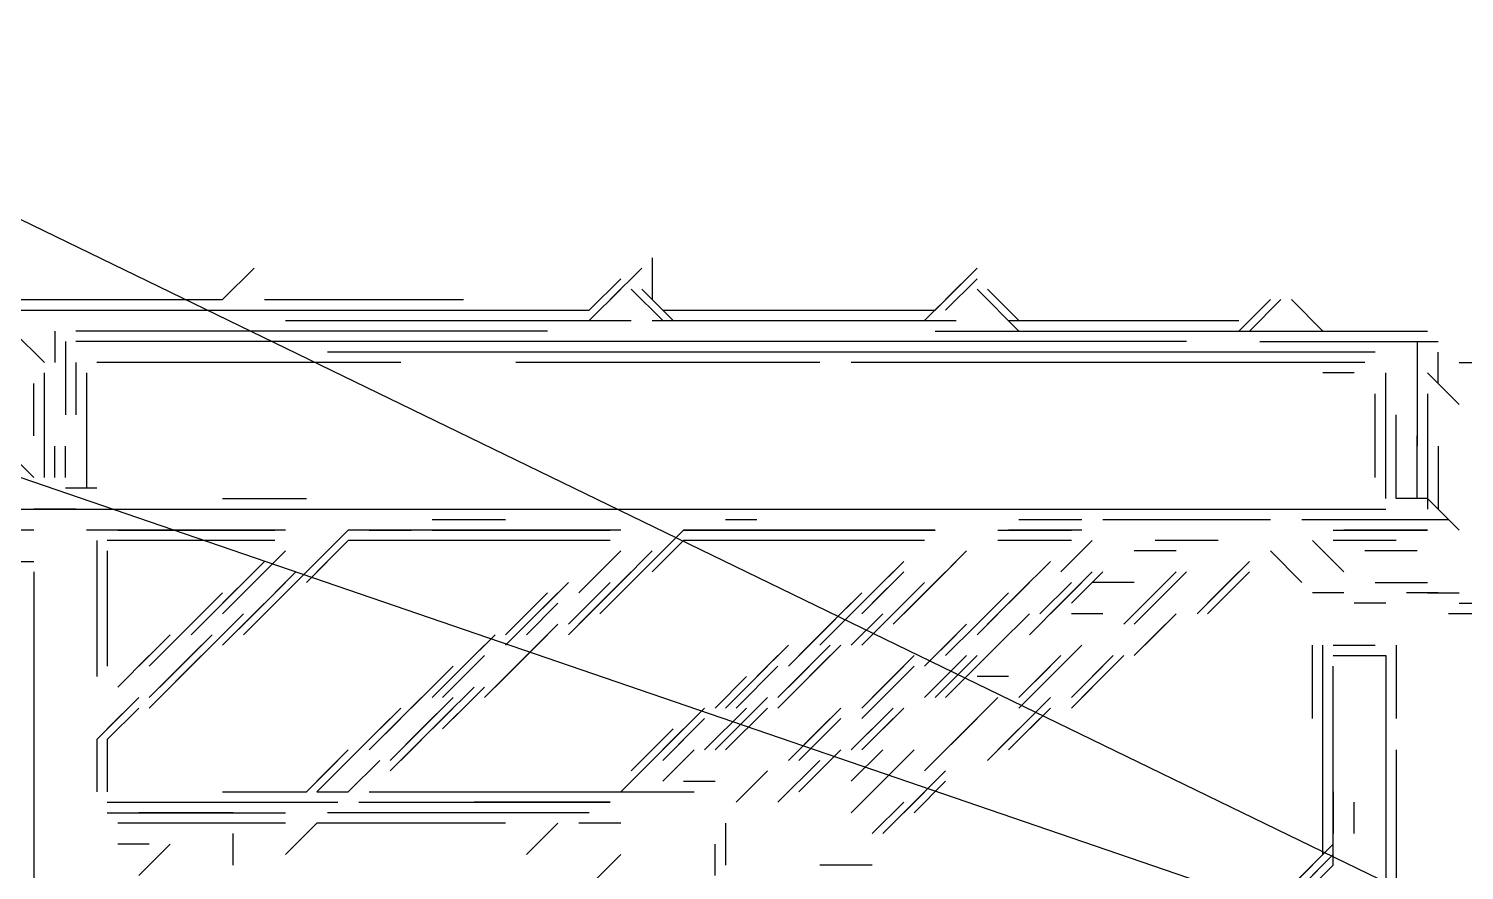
# Model space of a CAD drawing. Extents: x 34 to 168, y 38 to 138.
# Drawn here: x 101.38 to 124.22, y 121.6 to 135 of the extents above; entities that cross this region are included whole.
import ezdxf

# ---------------------------------------------------------------- set-up
doc = ezdxf.new("R2010")
doc.units = 0
doc.layers.add('STRUCTURE', color=1, linetype='CONTINUOUS')

msp = doc.modelspace()

# ---------------------------------------------------------------- linework, layer by layer
for p, q in [((111.3003, 131.3536), (111.3003, 130.687)), ((111.3003, 131.3536), (111.3003, 130.8536)), ((104.467, 130.687), (104.967, 131.187)), ((104.467, 130.687), (104.967, 131.187)), ((110.6337, 130.687), (111.1337, 131.187)), ((115.967, 130.687), (116.467, 131.187)), ((110.3003, 130.5203), (110.8003, 131.0203)), ((110.3003, 130.5203), (110.8003, 131.0203)), ((110.3003, 130.3536), (110.8003, 130.8536)), ((110.967, 130.8536), (111.467, 130.3536)), ((110.967, 130.8536), (111.467, 130.3536)), ((110.967, 130.8536), (111.467, 130.3536)), ((110.967, 130.8536), (111.467, 130.3536)), ((111.1337, 130.8536), (111.6337, 130.3536)), ((115.6337, 130.3536), (116.1337, 130.8536)), ((115.8003, 130.5203), (116.3003, 131.0203)), ((115.967, 130.5203), (116.467, 131.0203)), ((116.467, 130.8536), (117.1337, 130.187)), ((116.6337, 130.8536), (117.1337, 130.3536)), ((116.6337, 130.8536), (117.1337, 130.3536)), ((99.1337, 130.687), (102.3003, 130.687)), ((99.1337, 130.687), (104.467, 130.687)), ((99.1337, 130.687), (104.3003, 130.687)), ((105.1337, 130.687), (106.1337, 130.687)), ((105.1337, 130.687), (108.3003, 130.687)), ((120.6337, 130.187), (121.1337, 130.687)), ((120.6337, 130.187), (121.1337, 130.687)), ((120.8003, 130.187), (121.3003, 130.687)), ((121.467, 130.687), (121.967, 130.187)), ((121.467, 130.687), (121.967, 130.187)), ((92.967, 130.5203), (104.6337, 130.5203)), ((92.967, 130.5203), (104.6337, 130.5203)), ((92.967, 130.5203), (105.6337, 130.5203)), ((92.967, 130.5203), (104.6337, 130.5203)), ((98.967, 130.5203), (106.8003, 130.5203)), ((98.967, 130.5203), (106.467, 130.5203)), ((98.967, 130.5203), (106.8003, 130.5203)), ((98.967, 130.5203), (104.467, 130.5203)), ((98.967, 130.5203), (104.467, 130.5203)), ((99.1337, 130.5203), (104.467, 130.5203)), ((99.467, 130.5203), (104.3003, 130.5203)), ((102.467, 130.5203), (104.1337, 130.5203)), ((104.8003, 130.5203), (107.467, 130.5203)), ((104.8003, 130.5203), (107.8003, 130.5203)), ((104.967, 130.5203), (108.8003, 130.5203)), ((105.1337, 130.5203), (110.3003, 130.5203)), ((105.3003, 130.5203), (110.3003, 130.5203)), ((106.3003, 130.5203), (110.3003, 130.5203)), ((108.467, 130.5203), (110.1337, 130.5203)), ((111.467, 130.5203), (113.3003, 130.5203)), ((111.467, 130.5203), (115.8003, 130.5203)), ((111.6337, 130.5203), (115.6337, 130.5203)), ((101.6337, 129.687), (101.1337, 130.187)), ((101.8003, 130.187), (101.8003, 129.687)), ((109.6337, 130.187), (102.1337, 130.187)), ((106.1337, 130.187), (102.1337, 130.187)), ((106.1337, 130.187), (102.1337, 130.187)), ((105.467, 130.3536), (110.967, 130.3536)), ((105.6337, 130.3536), (110.967, 130.3536)), ((105.6337, 130.3536), (110.967, 130.3536)), ((106.3003, 130.3536), (110.8003, 130.3536)), ((107.1337, 130.187), (106.467, 130.187)), ((107.1337, 130.187), (106.467, 130.187)), ((106.6337, 130.3536), (110.3003, 130.3536)), ((106.967, 130.3536), (110.3003, 130.3536)), ((106.967, 130.3536), (110.3003, 130.3536)), ((107.6337, 130.3536), (110.3003, 130.3536)), ((107.967, 130.3536), (110.3003, 130.3536)), ((108.967, 130.3536), (110.1337, 130.3536)), ((111.3003, 130.3536), (115.6337, 130.3536)), ((111.467, 130.3536), (116.1337, 130.3536)), ((111.467, 130.3536), (115.967, 130.3536)), ((111.467, 130.3536), (115.967, 130.3536)), ((111.467, 130.3536), (115.967, 130.3536)), ((111.467, 130.3536), (116.1337, 130.3536)), ((111.467, 130.3536), (115.967, 130.3536)), ((111.467, 130.3536), (115.8003, 130.3536)), ((111.467, 130.3536), (115.967, 130.3536)), ((111.6337, 130.3536), (115.6337, 130.3536)), ((111.6337, 130.3536), (115.6337, 130.3536)), ((113.467, 130.3536), (115.6337, 130.3536)), ((115.8003, 130.187), (120.8003, 130.187)), ((116.8003, 130.187), (120.8003, 130.187)), ((116.8003, 130.187), (120.8003, 130.187)), ((116.8003, 130.187), (120.8003, 130.187)), ((116.8003, 130.187), (120.8003, 130.187)), ((116.967, 130.3536), (117.967, 130.3536)), ((116.967, 130.3536), (118.967, 130.3536)), ((116.967, 130.187), (122.3003, 130.187)), ((116.967, 130.187), (122.3003, 130.187)), ((116.967, 130.187), (120.8003, 130.187)), ((116.967, 130.187), (120.8003, 130.187)), ((117.1337, 130.3536), (119.967, 130.3536)), ((117.1337, 130.3536), (120.6337, 130.3536)), ((117.1337, 130.187), (120.8003, 130.187)), ((118.1337, 130.187), (120.6337, 130.187)), ((119.1337, 130.187), (120.6337, 130.187)), ((121.1337, 130.187), (122.3003, 130.187)), ((121.1337, 130.187), (122.467, 130.187)), ((121.1337, 130.187), (122.6337, 130.187)), ((121.3003, 130.187), (122.1337, 130.187)), ((121.6337, 130.187), (123.1337, 130.187)), ((121.8003, 130.187), (123.6337, 130.187)), ((121.967, 130.187), (123.6337, 130.187)), ((121.967, 130.187), (123.6337, 130.187)), ((121.967, 130.187), (123.6337, 130.187)), ((101.967, 130.0203), (101.967, 129.5203)), ((108.967, 130.0203), (102.1337, 130.0203)), ((102.967, 130.0203), (102.3003, 130.0203)), ((115.3003, 130.0203), (102.3003, 130.0203)), ((109.8003, 130.0203), (102.467, 130.0203)), ((109.8003, 130.0203), (102.467, 130.0203)), ((103.967, 130.0203), (102.8003, 130.0203)), ((104.967, 130.0203), (103.6337, 130.0203)), ((105.8003, 130.0203), (105.3003, 130.0203)), ((116.467, 130.0203), (106.1337, 130.0203)), ((108.6337, 130.0203), (108.1337, 130.0203)), ((108.6337, 130.0203), (108.1337, 130.0203)), ((118.3003, 130.0203), (109.1337, 130.0203)), ((118.3003, 130.0203), (109.1337, 130.0203)), ((119.8003, 130.0203), (109.8003, 130.0203)), ((112.3003, 130.0203), (110.1337, 130.0203)), ((112.3003, 130.0203), (110.1337, 130.0203)), ((113.8003, 130.0203), (113.1337, 130.0203)), ((113.8003, 130.0203), (113.1337, 130.0203)), ((120.967, 130.0203), (123.467, 130.0203)), ((120.967, 130.0203), (123.467, 130.0203)), ((120.967, 130.0203), (123.467, 130.0203)), ((122.3003, 130.0203), (123.467, 130.0203)), ((122.467, 130.0203), (123.8003, 130.0203)), ((122.467, 130.0203), (123.8003, 130.0203)), ((122.467, 130.0203), (123.8003, 130.0203)), ((122.6337, 130.0203), (123.8003, 130.0203)), ((122.8003, 130.0203), (123.8003, 130.0203)), ((123.3003, 130.0203), (123.8003, 130.0203)), ((123.467, 130.0203), (123.467, 129.0203)), ((119.3003, 129.8536), (106.1337, 129.8536)), ((107.967, 129.8536), (107.467, 129.8536)), ((110.6337, 129.8536), (109.467, 129.8536)), ((119.967, 129.8536), (110.967, 129.8536)), ((112.967, 129.8536), (112.467, 129.8536)), ((112.967, 129.8536), (112.467, 129.8536)), ((122.3003, 129.8536), (113.967, 129.8536)), ((122.3003, 129.8536), (113.967, 129.8536)), ((122.467, 129.8536), (115.467, 129.8536)), ((122.6337, 129.8536), (116.6337, 129.8536)), ((122.8003, 129.8536), (118.467, 129.8536)), ((122.8003, 129.8536), (118.467, 129.8536)), ((122.8003, 129.8536), (119.967, 129.8536)), ((123.8003, 129.3536), (123.8003, 129.8536)), ((101.6337, 129.0203), (101.6337, 129.5203)), ((101.6337, 129.0203), (101.6337, 129.5203)), ((101.967, 129.687), (101.967, 129.187)), ((101.967, 129.687), (101.967, 129.187)), ((101.967, 129.5203), (101.967, 128.8536)), ((102.1337, 129.687), (102.1337, 129.0203)), ((102.1337, 129.5203), (102.1337, 128.8536)), ((102.1337, 129.5203), (102.1337, 128.8536)), ((102.1337, 129.5203), (102.1337, 128.8536)), ((102.3003, 129.5203), (102.3003, 128.687)), ((107.3003, 129.687), (102.467, 129.687)), ((113.967, 129.687), (109.1337, 129.687)), ((121.8003, 129.687), (114.467, 129.687)), ((122.6337, 129.687), (119.467, 129.687)), ((122.6337, 129.687), (121.1337, 129.687)), ((122.467, 129.5203), (121.967, 129.5203)), ((122.967, 128.187), (122.967, 129.5203)), ((122.967, 129.0203), (122.967, 129.5203)), ((122.967, 128.8536), (122.967, 129.5203)), ((122.967, 128.187), (122.967, 129.5203)), ((123.467, 129.687), (123.467, 128.3536)), ((123.467, 129.687), (123.467, 128.3536)), ((124.1337, 129.0203), (123.6337, 129.5203)), ((124.1337, 129.687), (124.6337, 129.687)), ((124.1337, 129.687), (124.6337, 129.687)), ((101.467, 128.8536), (101.467, 129.3536)), ((101.6337, 128.687), (101.6337, 129.3536)), ((102.1337, 129.3536), (102.1337, 128.8536)), ((122.967, 127.5203), (122.967, 129.3536)), ((101.467, 128.5203), (101.467, 129.187)), ((101.6337, 128.5203), (101.6337, 129.187)), ((122.8003, 127.8536), (122.8003, 129.187)), ((123.6337, 129.187), (123.6337, 127.5203)), ((123.6337, 129.187), (123.6337, 127.5203)), ((123.6337, 129.0203), (123.6337, 127.5203)), ((123.6337, 129.0203), (123.6337, 127.3536)), ((101.6337, 128.3536), (101.6337, 128.8536)), ((101.6337, 128.3536), (101.6337, 128.8536)), ((102.3003, 128.8536), (102.3003, 128.187)), ((122.967, 127.5203), (122.967, 128.8536)), ((123.1337, 128.3536), (123.1337, 128.8536)), ((123.6337, 128.8536), (123.6337, 127.5203)), ((101.6337, 128.0203), (101.6337, 128.687)), ((102.3003, 128.687), (102.3003, 128.0203)), ((102.3003, 128.687), (102.3003, 127.687)), ((102.3003, 128.687), (102.3003, 127.8536)), ((102.3003, 128.687), (102.3003, 128.0203)), ((102.3003, 128.687), (102.3003, 128.0203)), ((123.1337, 127.5203), (123.1337, 128.687)), ((101.467, 127.8536), (100.967, 128.3536)), ((101.6337, 127.8536), (101.6337, 128.3536)), ((101.8003, 127.8536), (101.8003, 128.3536)), ((101.967, 127.8536), (101.967, 128.3536)), ((101.967, 127.8536), (101.967, 128.3536)), ((102.3003, 128.5203), (102.3003, 127.8536)), ((102.3003, 128.5203), (102.3003, 127.8536)), ((123.467, 127.5203), (123.467, 128.5203)), ((123.467, 127.5203), (123.467, 128.5203)), ((123.6337, 128.3536), (123.6337, 127.5203)), ((123.8003, 128.3536), (123.8003, 127.3536)), ((123.6337, 128.187), (123.6337, 127.5203)), ((123.6337, 128.187), (123.6337, 127.5203)), ((102.467, 127.687), (101.967, 127.687)), ((104.467, 127.5203), (105.8003, 127.5203)), ((123.6337, 127.5203), (123.1337, 127.5203)), ((123.6337, 127.5203), (123.1337, 127.5203)), ((123.6337, 127.5203), (123.1337, 127.5203)), ((123.6337, 127.5203), (123.1337, 127.5203)), ((123.6337, 127.5203), (124.1337, 127.0203)), ((90.1337, 127.3536), (101.8003, 127.3536)), ((90.1337, 127.3536), (101.8003, 127.3536)), ((90.467, 127.3536), (102.1337, 127.3536)), ((90.467, 127.3536), (120.8003, 127.3536)), ((90.467, 127.3536), (102.1337, 127.3536)), ((94.3003, 127.3536), (117.6337, 127.3536)), ((95.1337, 127.3536), (111.1337, 127.3536)), ((95.1337, 127.3536), (111.1337, 127.3536)), ((97.967, 127.3536), (103.467, 127.3536)), ((102.1337, 127.3536), (101.467, 127.3536)), ((101.967, 127.3536), (101.467, 127.3536)), ((102.1337, 127.3536), (101.467, 127.3536)), ((101.967, 127.3536), (101.467, 127.3536)), ((101.967, 127.3536), (101.467, 127.3536)), ((101.967, 127.3536), (101.467, 127.3536)), ((102.1337, 127.3536), (101.467, 127.3536)), ((102.6337, 127.3536), (121.467, 127.3536)), ((102.6337, 127.3536), (121.467, 127.3536)), ((102.6337, 127.3536), (121.6337, 127.3536)), ((102.6337, 127.3536), (122.8003, 127.3536)), ((102.8003, 127.3536), (104.3003, 127.3536)), ((103.8003, 127.3536), (105.1337, 127.3536)), ((105.967, 127.3536), (106.6337, 127.3536)), ((105.967, 127.3536), (122.8003, 127.3536)), ((107.8003, 127.187), (108.967, 127.187)), ((110.3003, 127.3536), (110.967, 127.3536)), ((111.467, 127.3536), (112.3003, 127.3536)), ((111.467, 127.3536), (112.8003, 127.3536)), ((111.467, 127.3536), (112.8003, 127.3536)), ((112.467, 127.187), (112.967, 127.187)), ((113.1337, 127.3536), (116.467, 127.3536)), ((113.1337, 127.3536), (116.467, 127.3536)), ((117.1337, 127.187), (118.1337, 127.187)), ((117.1337, 127.187), (117.967, 127.187)), ((117.1337, 127.187), (117.967, 127.187)), ((117.967, 127.3536), (119.1337, 127.3536)), ((118.467, 127.187), (121.1337, 127.187)), ((119.1337, 127.187), (121.1337, 127.187)), ((119.1337, 127.187), (121.1337, 127.187)), ((119.8003, 127.187), (121.1337, 127.187)), ((121.6337, 127.187), (123.8003, 127.187)), ((121.6337, 127.187), (123.967, 127.187)), ((121.6337, 127.187), (123.967, 127.187)), ((121.6337, 127.187), (123.967, 127.187)), ((121.6337, 127.187), (123.967, 127.187)), ((121.967, 127.3536), (122.8003, 127.3536)), ((122.467, 127.3536), (122.967, 127.3536)), ((122.467, 127.3536), (122.967, 127.3536)), ((123.1337, 127.187), (123.967, 127.187)), ((123.1337, 127.187), (123.967, 127.187)), ((101.467, 127.0203), (100.967, 127.0203)), ((101.467, 127.0203), (100.967, 127.0203)), ((101.467, 127.0203), (100.967, 127.0203)), ((105.467, 127.0203), (102.3003, 127.0203)), ((105.467, 127.0203), (102.467, 127.0203)), ((105.467, 127.0203), (102.467, 127.0203)), ((105.467, 127.0203), (102.467, 127.0203)), ((105.467, 127.0203), (102.467, 127.0203)), ((105.467, 127.0203), (102.467, 127.0203)), ((105.467, 127.0203), (102.467, 127.0203)), ((105.467, 127.0203), (102.467, 127.0203)), ((105.467, 127.0203), (102.467, 127.0203)), ((105.3003, 127.0203), (102.6337, 127.0203)), ((102.8003, 127.0203), (105.3003, 127.0203)), ((105.3003, 127.0203), (102.967, 127.0203)), ((106.467, 127.0203), (105.6337, 126.187)), ((106.467, 127.0203), (105.6337, 126.187)), ((106.467, 127.0203), (105.6337, 126.187)), ((106.467, 127.0203), (105.6337, 126.187)), ((106.467, 127.0203), (105.8003, 126.3536)), ((106.467, 127.0203), (105.967, 126.5203)), ((110.8003, 127.0203), (106.467, 127.0203)), ((110.6337, 127.0203), (106.467, 127.0203)), ((110.8003, 127.0203), (106.467, 127.0203)), ((110.8003, 127.0203), (106.467, 127.0203)), ((110.8003, 127.0203), (106.467, 127.0203)), ((110.6337, 127.0203), (106.467, 127.0203)), ((110.6337, 127.0203), (106.467, 127.0203)), ((110.6337, 127.0203), (106.467, 127.0203)), ((110.8003, 127.0203), (106.467, 127.0203)), ((110.6337, 127.0203), (106.6337, 127.0203)), ((106.8003, 127.0203), (107.467, 127.0203)), ((107.467, 127.0203), (106.967, 127.0203)), ((107.8003, 127.0203), (110.6337, 127.0203)), ((108.467, 127.0203), (107.8003, 127.0203)), ((110.6337, 127.0203), (107.967, 127.0203)), ((111.8003, 127.0203), (111.1337, 126.3536)), ((111.8003, 127.0203), (111.3003, 126.5203)), ((111.8003, 127.0203), (111.3003, 126.5203)), ((111.8003, 127.0203), (111.3003, 126.5203)), ((111.8003, 127.0203), (115.8003, 127.0203)), ((115.8003, 127.0203), (111.8003, 127.0203)), ((115.8003, 127.0203), (111.8003, 127.0203)), ((115.8003, 127.0203), (111.8003, 127.0203)), ((115.8003, 127.0203), (111.8003, 127.0203)), ((115.8003, 127.0203), (111.8003, 127.0203)), ((115.8003, 127.0203), (111.8003, 127.0203)), ((115.6337, 127.0203), (111.8003, 127.0203)), ((115.6337, 127.0203), (111.8003, 127.0203)), ((115.8003, 127.0203), (111.8003, 127.0203)), ((115.8003, 127.0203), (111.967, 127.0203)), ((115.6337, 127.0203), (111.967, 127.0203)), ((116.8003, 127.0203), (117.967, 127.0203)), ((117.967, 127.0203), (116.967, 127.0203)), ((118.1337, 127.0203), (116.967, 127.0203)), ((117.967, 127.0203), (116.967, 127.0203)), ((117.967, 127.0203), (116.967, 127.0203)), ((117.967, 127.0203), (116.967, 127.0203)), ((117.967, 127.0203), (116.967, 127.0203)), ((117.967, 127.0203), (116.967, 127.0203)), ((117.967, 127.0203), (116.967, 127.0203)), ((117.967, 127.0203), (116.967, 127.0203)), ((117.967, 127.0203), (116.967, 127.0203)), ((117.967, 127.0203), (116.967, 127.0203)), ((122.1337, 127.0203), (123.6337, 127.0203)), ((123.6337, 127.0203), (122.3003, 127.0203)), ((102.467, 126.8536), (102.467, 126.3536)), ((103.1337, 126.8536), (102.6337, 126.8536)), ((105.3003, 126.8536), (102.6337, 126.8536)), ((105.3003, 126.8536), (102.8003, 126.8536)), ((105.1337, 126.8536), (102.8003, 126.8536)), ((106.3003, 126.8536), (105.6337, 126.187)), ((106.467, 126.8536), (105.8003, 126.187)), ((106.467, 126.8536), (105.967, 126.3536)), ((110.467, 126.8536), (106.467, 126.8536)), ((110.467, 126.8536), (106.467, 126.8536)), ((110.467, 126.8536), (106.6337, 126.8536)), ((107.6337, 126.8536), (107.1337, 126.8536)), ((109.8003, 126.8536), (108.6337, 126.8536)), ((110.6337, 126.8536), (110.1337, 126.8536)), ((111.6337, 126.8536), (111.1337, 126.3536)), ((111.8003, 126.8536), (111.3003, 126.3536)), ((115.6337, 126.8536), (111.8003, 126.8536)), ((115.6337, 126.8536), (111.8003, 126.8536)), ((115.467, 126.8536), (111.8003, 126.8536)), ((115.467, 126.8536), (111.967, 126.8536)), ((117.967, 126.8536), (116.8003, 126.8536)), ((117.8003, 126.8536), (116.8003, 126.8536)), ((117.8003, 126.8536), (116.967, 126.8536)), ((117.8003, 126.8536), (116.967, 126.8536)), ((117.8003, 126.3536), (118.3003, 126.8536)), ((120.3003, 126.8536), (119.3003, 126.8536)), ((120.3003, 126.8536), (119.3003, 126.8536)), ((120.3003, 126.8536), (119.3003, 126.8536)), ((120.3003, 126.8536), (119.467, 126.8536)), ((120.3003, 126.8536), (119.8003, 126.8536)), ((121.8003, 126.8536), (122.3003, 126.3536)), ((123.1337, 126.8536), (122.1337, 126.8536)), ((122.967, 126.8536), (122.1337, 126.8536)), ((122.8003, 126.8536), (122.1337, 126.8536)), ((123.1337, 126.8536), (122.1337, 126.8536)), ((123.1337, 126.8536), (122.467, 126.8536)), ((100.967, 126.5203), (101.467, 126.5203)), ((102.467, 126.687), (102.467, 124.687)), ((102.467, 126.687), (102.467, 124.687)), ((102.6337, 126.687), (102.6337, 124.8536)), ((102.6337, 126.687), (102.6337, 124.8536)), ((104.6337, 125.8536), (105.3003, 126.5203)), ((104.6337, 126.0203), (105.1337, 126.5203)), ((104.8003, 126.0203), (105.467, 126.687)), ((106.1337, 126.687), (105.6337, 126.187)), ((106.3003, 126.687), (105.8003, 126.187)), ((110.1337, 126.0203), (110.8003, 126.687)), ((110.3003, 126.187), (110.8003, 126.687)), ((111.3003, 126.687), (110.8003, 126.187)), ((114.8003, 126.0203), (115.3003, 126.5203)), ((116.1337, 126.5203), (115.6337, 126.0203)), ((116.3003, 126.687), (115.8003, 126.187)), ((116.3003, 126.687), (115.8003, 126.187)), ((116.3003, 126.687), (115.8003, 126.187)), ((116.3003, 126.687), (115.8003, 126.187)), ((116.3003, 126.687), (115.8003, 126.187)), ((117.1337, 126.0203), (117.6337, 126.5203)), ((119.6337, 126.687), (118.967, 126.687)), ((120.8003, 126.5203), (120.1337, 125.8536)), ((120.8003, 126.5203), (120.1337, 125.8536)), ((120.8003, 126.5203), (120.1337, 125.8536)), ((120.8003, 126.5203), (120.1337, 125.8536)), ((121.6337, 126.187), (121.1337, 126.687)), ((123.3003, 126.687), (122.6337, 126.687)), ((123.467, 126.687), (122.967, 126.687)), ((123.467, 126.687), (122.967, 126.687)), ((101.467, 126.3536), (101.467, 111.687)), ((104.467, 125.8536), (104.967, 126.3536)), ((104.467, 125.687), (105.1337, 126.3536)), ((105.6337, 126.3536), (104.967, 125.687)), ((104.967, 125.687), (105.6337, 126.3536)), ((105.8003, 126.3536), (105.1337, 125.687)), ((110.967, 126.3536), (110.1337, 125.5203)), ((111.1337, 126.3536), (110.467, 125.687)), ((114.6337, 125.8536), (115.1337, 126.3536)), ((114.8003, 125.8536), (115.3003, 126.3536)), ((114.8003, 125.8536), (115.3003, 126.3536)), ((115.967, 126.3536), (115.467, 125.8536)), ((118.3003, 126.3536), (117.8003, 125.8536)), ((118.3003, 126.3536), (117.8003, 125.8536)), ((118.467, 126.3536), (117.967, 125.8536)), ((118.8003, 125.5203), (119.6337, 126.3536)), ((118.967, 125.5203), (119.8003, 126.3536)), ((118.967, 125.5203), (119.8003, 126.3536)), ((120.6337, 126.3536), (119.967, 125.687)), ((120.6337, 126.3536), (119.967, 125.687)), ((120.6337, 126.3536), (120.1337, 125.8536)), ((120.8003, 126.3536), (120.1337, 125.687)), ((120.6337, 126.3536), (120.1337, 125.8536)), ((120.6337, 126.3536), (120.1337, 125.8536)), ((120.8003, 126.3536), (120.3003, 125.8536)), ((105.467, 126.187), (104.467, 125.187)), ((105.467, 126.187), (104.8003, 125.5203)), ((105.6337, 126.187), (104.8003, 125.3536)), ((105.6337, 126.187), (104.8003, 125.3536)), ((105.467, 126.187), (104.967, 125.687)), ((105.467, 126.187), (104.967, 125.687)), ((105.467, 126.187), (104.967, 125.687)), ((105.467, 126.187), (104.967, 125.687)), ((109.1337, 125.3536), (109.967, 126.187)), ((110.6337, 126.187), (109.967, 125.5203)), ((110.8003, 126.187), (109.967, 125.3536)), ((110.8003, 126.187), (109.967, 125.3536)), ((110.6337, 126.187), (109.967, 125.5203)), ((110.6337, 126.187), (109.967, 125.5203)), ((110.6337, 126.187), (109.967, 125.5203)), ((110.6337, 126.187), (109.967, 125.5203)), ((114.6337, 125.687), (115.1337, 126.187)), ((114.6337, 125.687), (115.1337, 126.187)), ((114.6337, 125.687), (115.1337, 126.187)), ((115.6337, 126.187), (115.1337, 125.687)), ((115.8003, 126.187), (115.1337, 125.5203)), ((115.8003, 126.187), (115.1337, 125.5203)), ((115.6337, 126.187), (115.1337, 125.687)), ((115.6337, 126.187), (115.1337, 125.687)), ((115.6337, 126.187), (115.1337, 125.687)), ((115.8003, 126.187), (115.3003, 125.687)), ((116.6337, 125.5203), (117.3003, 126.187)), ((116.8003, 125.687), (117.3003, 126.187)), ((117.967, 126.187), (117.467, 125.687)), ((118.1337, 126.187), (117.6337, 125.687)), ((118.8003, 126.187), (118.3003, 126.187)), ((118.8003, 126.187), (118.3003, 126.187)), ((118.967, 126.187), (118.467, 126.187)), ((120.467, 126.187), (119.967, 125.687)), ((120.467, 126.187), (119.967, 125.687)), ((120.6337, 126.187), (120.1337, 125.687)), ((122.8003, 126.187), (123.3003, 126.187)), ((122.8003, 126.187), (123.467, 126.187)), ((122.8003, 126.187), (123.467, 126.187)), ((122.8003, 126.187), (123.467, 126.187)), ((122.967, 126.187), (123.6337, 126.187)), ((122.967, 126.187), (123.467, 126.187)), ((122.967, 126.187), (123.6337, 126.187)), ((122.967, 126.187), (123.6337, 126.187)), ((123.1337, 126.187), (123.6337, 126.187)), ((103.6337, 125.187), (104.467, 126.0203)), ((103.8003, 125.3536), (104.467, 126.0203)), ((103.967, 125.3536), (104.6337, 126.0203)), ((108.967, 125.187), (109.8003, 126.0203)), ((108.967, 125.3536), (109.6337, 126.0203)), ((109.3003, 125.3536), (109.8003, 125.8536)), ((109.967, 125.5203), (110.467, 126.0203)), ((113.8003, 125.187), (114.467, 125.8536)), ((113.967, 125.3536), (114.467, 125.8536)), ((114.1337, 125.5203), (114.6337, 126.0203)), ((114.1337, 125.3536), (114.6337, 125.8536)), ((114.1337, 125.3536), (114.6337, 125.8536)), ((114.3003, 125.5203), (114.8003, 126.0203)), ((115.3003, 125.8536), (114.8003, 125.3536)), ((115.467, 126.0203), (114.967, 125.5203)), ((116.467, 125.3536), (117.1337, 126.0203)), ((116.467, 125.5203), (116.967, 126.0203)), ((116.467, 125.5203), (116.967, 126.0203)), ((116.467, 125.3536), (117.1337, 126.0203)), ((116.467, 125.3536), (117.1337, 126.0203)), ((116.6337, 125.5203), (117.1337, 126.0203)), ((116.6337, 125.5203), (117.1337, 126.0203)), ((116.6337, 125.5203), (117.1337, 126.0203)), ((116.6337, 125.5203), (117.1337, 126.0203)), ((116.6337, 125.5203), (117.1337, 126.0203)), ((116.6337, 125.5203), (117.1337, 126.0203)), ((117.8003, 125.8536), (117.3003, 125.3536)), ((117.8003, 125.8536), (117.3003, 125.3536)), ((118.967, 125.5203), (119.467, 126.0203)), ((118.967, 125.5203), (119.467, 126.0203)), ((118.967, 125.5203), (119.467, 126.0203)), ((122.3003, 126.0203), (121.8003, 126.0203)), ((122.3003, 126.0203), (121.8003, 126.0203)), ((122.3003, 126.0203), (121.8003, 126.0203)), ((122.3003, 126.0203), (121.8003, 126.0203)), ((122.3003, 126.0203), (121.8003, 126.0203)), ((122.3003, 126.0203), (121.8003, 126.0203)), ((122.967, 125.8536), (122.467, 125.8536)), ((122.967, 125.8536), (122.467, 125.8536)), ((122.967, 125.8536), (122.467, 125.8536)), ((123.8003, 126.0203), (123.3003, 126.0203)), ((123.6337, 126.0203), (124.1337, 126.0203)), ((123.6337, 126.0203), (124.1337, 126.0203)), ((123.6337, 126.0203), (124.1337, 126.0203)), ((123.6337, 126.0203), (124.1337, 126.0203)), ((124.1337, 125.8536), (124.6337, 125.8536)), ((104.8003, 125.687), (104.3003, 125.187)), ((104.8003, 125.687), (104.3003, 125.187)), ((104.967, 125.687), (104.467, 125.187)), ((113.967, 125.187), (114.467, 125.687)), ((113.967, 125.187), (114.467, 125.687)), ((113.967, 125.187), (114.467, 125.687)), ((113.967, 125.187), (114.467, 125.687)), ((114.967, 125.687), (114.467, 125.187)), ((115.1337, 125.687), (114.6337, 125.187)), ((117.3003, 125.687), (116.8003, 125.187)), ((118.467, 125.687), (117.967, 125.687)), ((119.6337, 125.687), (119.1337, 125.187)), ((119.6337, 125.687), (119.1337, 125.187)), ((119.6337, 125.687), (119.1337, 125.187)), ((119.6337, 125.687), (119.1337, 125.187)), ((124.467, 125.687), (123.967, 125.687)), ((103.467, 125.0203), (103.967, 125.5203)), ((109.8003, 125.5203), (109.3003, 125.0203)), ((109.8003, 125.5203), (109.3003, 125.0203)), ((109.8003, 125.5203), (109.3003, 125.0203)), ((113.6337, 125.0203), (114.1337, 125.5203)), ((115.8003, 125.0203), (116.3003, 125.5203)), ((115.967, 125.0203), (116.467, 125.5203)), ((119.467, 125.5203), (118.967, 125.0203)), ((119.467, 125.5203), (118.967, 125.0203)), ((103.1337, 124.8536), (103.6337, 125.3536)), ((103.3003, 124.8536), (103.8003, 125.3536)), ((104.1337, 125.187), (103.3003, 124.3536)), ((104.3003, 125.187), (103.3003, 124.187)), ((104.1337, 125.187), (103.3003, 124.3536)), ((104.1337, 125.187), (103.3003, 124.3536)), ((103.467, 124.5203), (104.3003, 125.3536)), ((104.3003, 125.187), (103.467, 124.3536)), ((107.8003, 124.3536), (108.6337, 125.187)), ((107.967, 124.5203), (108.6337, 125.187)), ((108.3003, 124.8536), (108.8003, 125.3536)), ((109.6337, 125.3536), (108.8003, 124.5203)), ((109.467, 125.187), (108.8003, 124.5203)), ((112.967, 124.687), (113.467, 125.187)), ((114.1337, 125.187), (113.3003, 124.3536)), ((113.467, 124.8536), (113.967, 125.3536)), ((113.467, 124.8536), (113.967, 125.3536)), ((114.1337, 125.187), (113.467, 124.5203)), ((114.1337, 125.187), (113.467, 124.5203)), ((114.1337, 125.187), (113.467, 124.5203)), ((114.3003, 125.187), (113.6337, 124.5203)), ((114.3003, 125.187), (113.8003, 124.687)), ((115.6337, 124.8536), (116.1337, 125.3536)), ((116.8003, 125.187), (115.967, 124.3536)), ((117.467, 124.5203), (118.1337, 125.187)), ((121.8003, 124.0203), (121.8003, 125.187)), ((121.967, 124.5203), (121.967, 125.187)), ((121.967, 124.187), (121.967, 125.187)), ((121.967, 123.5203), (121.967, 125.187)), ((121.967, 122.187), (121.967, 125.187)), ((121.967, 124.687), (121.967, 125.187)), ((121.967, 124.5203), (121.967, 125.187)), ((121.967, 124.5203), (121.967, 125.187)), ((121.967, 124.3536), (121.967, 125.187)), ((122.1337, 125.187), (122.8003, 125.187)), ((122.3003, 125.187), (122.8003, 125.187)), ((123.1337, 125.187), (123.1337, 124.0203)), ((102.8003, 124.5203), (103.3003, 125.0203)), ((103.967, 125.0203), (103.3003, 124.3536)), ((104.1337, 125.0203), (103.3003, 124.187)), ((103.967, 125.0203), (103.3003, 124.3536)), ((103.967, 125.0203), (103.3003, 124.3536)), ((107.967, 124.3536), (108.6337, 125.0203)), ((109.3003, 125.0203), (108.6337, 124.3536)), ((109.3003, 125.0203), (108.6337, 124.3536)), ((112.6337, 124.3536), (113.3003, 125.0203)), ((114.1337, 125.0203), (113.467, 124.3536)), ((114.1337, 125.0203), (113.467, 124.3536)), ((114.8003, 124.3536), (115.467, 125.0203)), ((116.3003, 125.0203), (115.6337, 124.3536)), ((116.3003, 125.0203), (115.6337, 124.3536)), ((116.3003, 125.0203), (115.6337, 124.3536)), ((116.467, 125.0203), (115.8003, 124.3536)), ((117.1337, 124.3536), (117.8003, 125.0203)), ((117.467, 124.5203), (117.967, 125.0203)), ((118.6337, 125.0203), (117.967, 124.3536)), ((118.6337, 125.0203), (117.967, 124.3536)), ((118.6337, 125.0203), (117.967, 124.3536)), ((118.6337, 125.0203), (117.967, 124.3536)), ((118.6337, 125.0203), (118.1337, 124.5203)), ((118.8003, 125.0203), (118.1337, 124.3536)), ((118.6337, 125.0203), (118.1337, 124.5203)), ((118.6337, 125.0203), (118.1337, 124.5203)), ((118.6337, 125.0203), (118.1337, 124.5203)), ((118.8003, 125.0203), (118.3003, 124.5203)), ((118.8003, 125.0203), (118.3003, 124.5203)), ((122.1337, 125.0203), (122.967, 125.0203)), ((122.1337, 125.0203), (122.967, 125.0203)), ((122.1337, 125.0203), (122.967, 125.0203)), ((122.1337, 125.0203), (122.967, 125.0203)), ((122.1337, 125.0203), (122.967, 125.0203)), ((122.1337, 125.0203), (122.967, 125.0203)), ((122.1337, 125.0203), (122.967, 125.0203)), ((122.1337, 125.0203), (122.8003, 125.0203)), ((122.1337, 125.0203), (122.967, 125.0203)), ((122.3003, 125.0203), (122.8003, 125.0203)), ((122.3003, 125.0203), (122.8003, 125.0203)), ((122.967, 125.0203), (122.967, 122.3536)), ((122.967, 125.0203), (122.967, 121.5203)), ((122.967, 125.0203), (122.967, 122.187)), ((122.967, 125.0203), (122.967, 122.3536)), ((122.967, 125.0203), (122.967, 124.0203)), ((122.967, 125.0203), (122.967, 124.0203)), ((103.3003, 124.3536), (103.8003, 124.8536)), ((107.467, 124.187), (108.1337, 124.8536)), ((107.8003, 124.3536), (108.3003, 124.8536)), ((112.3003, 124.187), (112.8003, 124.687)), ((112.467, 124.187), (113.1337, 124.8536)), ((112.6337, 124.187), (113.3003, 124.8536)), ((112.6337, 124.3536), (113.1337, 124.8536)), ((112.6337, 124.187), (113.3003, 124.8536)), ((113.967, 124.8536), (113.3003, 124.187)), ((114.6337, 124.0203), (115.467, 124.8536)), ((114.6337, 124.187), (115.3003, 124.8536)), ((114.6337, 124.187), (115.1337, 124.687)), ((114.8003, 124.187), (115.467, 124.8536)), ((114.8003, 124.3536), (115.3003, 124.8536)), ((114.8003, 124.187), (115.467, 124.8536)), ((114.8003, 124.187), (115.467, 124.8536)), ((114.8003, 124.187), (115.467, 124.8536)), ((114.8003, 124.187), (115.467, 124.8536)), ((114.8003, 124.187), (115.467, 124.8536)), ((114.8003, 124.187), (115.467, 124.8536)), ((114.967, 124.3536), (115.467, 124.8536)), ((114.967, 124.3536), (115.467, 124.8536)), ((116.967, 124.687), (116.467, 124.687)), ((117.1337, 124.187), (117.8003, 124.8536)), ((117.1337, 124.3536), (117.6337, 124.8536)), ((117.1337, 124.3536), (117.6337, 124.8536)), ((117.3003, 124.3536), (117.8003, 124.8536)), ((117.3003, 124.3536), (117.8003, 124.8536)), ((118.467, 124.8536), (117.967, 124.3536)), ((118.6337, 124.8536), (117.967, 124.187)), ((118.467, 124.8536), (117.967, 124.3536)), ((121.967, 121.8536), (121.967, 124.687)), ((122.1337, 121.687), (122.1337, 124.8536)), ((122.1337, 121.687), (122.1337, 124.8536)), ((122.1337, 121.8536), (122.1337, 124.687)), ((122.1337, 121.8536), (122.1337, 124.687)), ((108.467, 124.5203), (107.967, 124.0203)), ((108.467, 124.5203), (107.967, 124.0203)), ((108.467, 124.5203), (107.967, 124.0203)), ((108.6337, 124.5203), (108.1337, 124.0203)), ((122.1337, 121.8536), (122.1337, 124.5203)), ((122.967, 124.5203), (122.967, 120.8536)), ((122.967, 124.5203), (122.967, 120.8536)), ((103.1337, 124.3536), (102.6337, 123.8536)), ((106.8003, 123.5203), (107.6337, 124.3536)), ((107.6337, 123.8536), (108.1337, 124.3536)), ((107.6337, 123.8536), (108.1337, 124.3536)), ((107.6337, 123.8536), (108.1337, 124.3536)), ((108.467, 124.3536), (107.967, 123.8536)), ((113.1337, 124.3536), (112.3003, 123.5203)), ((116.3003, 123.8536), (116.8003, 124.3536)), ((117.6337, 124.3536), (116.967, 123.687)), ((117.6337, 124.3536), (116.967, 123.687)), ((117.6337, 124.3536), (116.967, 123.687)), ((122.1337, 121.8536), (122.1337, 124.3536)), ((122.1337, 121.8536), (122.1337, 124.3536)), ((122.1337, 121.8536), (122.1337, 124.3536)), ((102.967, 124.187), (102.467, 123.687)), ((103.1337, 124.187), (102.6337, 123.687)), ((103.1337, 124.187), (102.6337, 123.687)), ((106.467, 123.3536), (107.1337, 124.0203)), ((106.6337, 123.5203), (107.3003, 124.187)), ((106.6337, 123.5203), (107.3003, 124.187)), ((106.8003, 123.5203), (107.3003, 124.0203)), ((107.8003, 124.0203), (107.1337, 123.3536)), ((107.8003, 124.0203), (107.1337, 123.3536)), ((107.8003, 124.0203), (107.1337, 123.3536)), ((107.967, 124.187), (107.3003, 123.5203)), ((107.967, 124.187), (107.3003, 123.5203)), ((107.3003, 123.5203), (107.967, 124.187)), ((107.967, 124.187), (107.3003, 123.5203)), ((107.967, 124.0203), (107.3003, 123.3536)), ((108.1337, 124.187), (107.467, 123.5203)), ((107.967, 124.187), (107.467, 123.687)), ((107.467, 123.687), (107.967, 124.187)), ((107.967, 124.0203), (107.467, 123.5203)), ((111.3003, 123.3536), (112.1337, 124.187)), ((111.3003, 123.3536), (111.967, 124.0203)), ((111.467, 123.3536), (112.1337, 124.0203)), ((111.467, 123.3536), (112.1337, 124.0203)), ((111.467, 123.3536), (112.1337, 124.0203)), ((112.8003, 124.187), (112.1337, 123.5203)), ((112.8003, 124.187), (112.1337, 123.5203)), ((112.8003, 124.187), (112.1337, 123.5203)), ((112.8003, 124.187), (112.1337, 123.5203)), ((112.8003, 124.187), (112.1337, 123.5203)), ((112.8003, 124.0203), (112.3003, 123.5203)), ((112.8003, 124.0203), (112.3003, 123.5203)), ((113.1337, 124.187), (112.467, 123.5203)), ((113.467, 123.3536), (114.3003, 124.187)), ((113.467, 123.3536), (114.1337, 124.0203)), ((113.6337, 123.3536), (114.3003, 124.0203)), ((113.6337, 123.3536), (114.3003, 124.0203)), ((113.6337, 123.3536), (114.3003, 124.0203)), ((113.6337, 123.3536), (114.3003, 124.0203)), ((113.6337, 123.3536), (114.3003, 124.0203)), ((113.6337, 123.3536), (114.3003, 124.0203)), ((113.6337, 123.3536), (114.3003, 124.0203)), ((113.6337, 123.3536), (114.3003, 124.0203)), ((113.6337, 123.3536), (114.3003, 124.0203)), ((115.1337, 124.187), (114.467, 123.5203)), ((114.967, 124.0203), (114.467, 123.5203)), ((114.967, 124.0203), (114.467, 123.5203)), ((115.3003, 124.187), (114.6337, 123.5203)), ((115.3003, 124.187), (114.6337, 123.5203)), ((115.1337, 124.0203), (114.6337, 123.5203)), ((115.6337, 123.187), (116.467, 124.0203)), ((115.6337, 123.187), (116.467, 124.0203)), ((115.6337, 123.187), (116.467, 124.0203)), ((117.3003, 124.0203), (116.6337, 123.3536)), ((117.467, 124.187), (116.8003, 123.5203)), ((117.467, 124.187), (116.8003, 123.5203)), ((117.467, 124.187), (116.8003, 123.5203)), ((117.467, 124.187), (116.8003, 123.5203)), ((117.467, 124.187), (116.8003, 123.5203)), ((117.467, 124.187), (116.8003, 123.5203)), ((117.467, 124.187), (116.8003, 123.5203)), ((117.6337, 124.187), (116.967, 123.5203)), ((117.467, 124.0203), (116.967, 123.5203)), ((117.467, 124.0203), (116.967, 123.5203)), ((122.1337, 121.8536), (122.1337, 124.187)), ((122.1337, 121.8536), (122.1337, 124.0203)), ((107.8003, 123.8536), (107.1337, 123.187)), ((107.1337, 123.3536), (107.6337, 123.8536)), ((110.967, 123.187), (111.6337, 123.8536)), ((111.1337, 123.187), (111.8003, 123.8536)), ((111.467, 123.3536), (111.967, 123.8536)), ((111.467, 123.3536), (111.967, 123.8536)), ((113.467, 123.3536), (113.967, 123.8536)), ((115.6337, 123.187), (116.3003, 123.8536)), ((121.967, 121.8536), (121.967, 123.8536)), ((102.467, 123.687), (102.467, 122.8536)), ((102.6337, 123.687), (102.6337, 122.8536)), ((102.6337, 123.687), (102.6337, 122.8536)), ((105.8003, 122.8536), (106.467, 123.5203)), ((105.8003, 122.8536), (106.3003, 123.3536)), ((105.967, 123.0203), (106.467, 123.5203)), ((105.967, 122.8536), (106.467, 123.3536)), ((106.1337, 123.0203), (106.6337, 123.5203)), ((106.967, 123.3536), (106.467, 122.8536)), ((110.8003, 122.8536), (111.3003, 123.3536)), ((111.967, 123.5203), (111.467, 123.0203)), ((113.967, 123.3536), (113.3003, 122.687)), ((114.3003, 123.5203), (113.6337, 122.8536)), ((114.3003, 123.5203), (113.6337, 122.8536)), ((114.967, 123.5203), (114.467, 123.0203)), ((114.6337, 122.687), (115.467, 123.5203)), ((122.1337, 121.8536), (122.1337, 123.3536)), ((122.967, 123.5203), (122.967, 122.8536)), ((122.967, 123.3536), (122.967, 120.0203)), ((123.1337, 123.5203), (123.1337, 121.3536)), ((123.1337, 123.3536), (123.1337, 120.3536)), ((112.6337, 122.687), (113.1337, 123.187)), ((112.6337, 122.687), (113.1337, 123.187)), ((112.6337, 122.687), (113.1337, 123.187)), ((114.467, 122.5203), (115.1337, 123.187)), ((115.967, 123.187), (115.3003, 122.5203)), ((115.967, 123.187), (115.3003, 122.5203)), ((115.967, 123.187), (115.467, 122.687)), ((115.967, 123.187), (115.467, 122.687)), ((115.967, 123.187), (115.467, 122.687)), ((115.967, 123.187), (115.467, 122.687)), ((115.967, 123.187), (115.467, 122.687)), ((104.467, 122.8536), (105.6337, 122.8536)), ((105.3003, 122.8536), (105.8003, 122.8536)), ((105.967, 122.8536), (106.467, 122.8536)), ((106.8003, 122.8536), (110.467, 122.8536)), ((106.967, 122.8536), (110.467, 122.8536)), ((106.967, 122.8536), (110.467, 122.8536)), ((108.6337, 122.8536), (110.6337, 122.8536)), ((110.6337, 122.8536), (111.967, 122.8536)), ((110.6337, 122.8536), (111.967, 122.8536)), ((110.6337, 122.8536), (111.967, 122.8536)), ((110.6337, 122.8536), (111.967, 122.8536)), ((111.8003, 123.0203), (112.3003, 123.0203)), ((111.8003, 123.0203), (112.3003, 123.0203)), ((111.8003, 123.0203), (112.3003, 123.0203)), ((111.8003, 123.0203), (112.3003, 123.0203)), ((111.8003, 123.0203), (112.3003, 123.0203)), ((111.8003, 123.0203), (112.3003, 123.0203)), ((115.6337, 122.8536), (114.967, 122.187)), ((115.8003, 123.0203), (115.3003, 122.5203)), ((115.8003, 123.0203), (115.3003, 122.5203)), ((115.8003, 123.0203), (115.3003, 122.5203)), ((115.967, 123.0203), (115.467, 122.5203)), ((122.1337, 122.8536), (122.1337, 122.187)), ((102.6337, 122.687), (105.6337, 122.687)), ((102.8003, 122.687), (105.467, 122.687)), ((102.8003, 122.687), (105.1337, 122.687)), ((102.8003, 122.687), (104.3003, 122.687)), ((103.6337, 122.687), (105.6337, 122.687)), ((104.467, 122.687), (105.6337, 122.687)), ((104.8003, 122.687), (105.8003, 122.687)), ((105.467, 122.687), (106.1337, 122.687)), ((105.467, 122.687), (106.1337, 122.687)), ((105.6337, 122.687), (106.3003, 122.687)), ((106.6337, 122.687), (110.467, 122.687)), ((106.6337, 122.687), (110.467, 122.687)), ((106.6337, 122.687), (110.3003, 122.687)), ((106.6337, 122.687), (110.467, 122.687)), ((106.6337, 122.687), (110.467, 122.687)), ((106.6337, 122.687), (110.467, 122.687)), ((106.6337, 122.687), (110.467, 122.687)), ((106.6337, 122.687), (110.467, 122.687)), ((106.6337, 122.687), (110.3003, 122.687)), ((106.6337, 122.687), (110.467, 122.687)), ((106.8003, 122.687), (108.467, 122.687)), ((108.3003, 122.687), (110.6337, 122.687)), ((110.6337, 122.687), (108.467, 122.687)), ((115.3003, 122.687), (114.8003, 122.187)), ((115.3003, 122.687), (114.8003, 122.187)), ((115.3003, 122.687), (114.8003, 122.187)), ((115.3003, 122.687), (114.8003, 122.187)), ((115.3003, 122.687), (114.8003, 122.187)), ((115.467, 122.687), (114.967, 122.187)), ((122.467, 122.187), (122.467, 122.687)), ((123.1337, 122.687), (123.1337, 120.0203)), ((102.6337, 122.5203), (104.967, 122.5203)), ((102.6337, 122.5203), (103.467, 122.5203)), ((102.6337, 122.5203), (105.3003, 122.5203)), ((102.6337, 122.5203), (104.967, 122.5203)), ((102.6337, 122.5203), (104.6337, 122.5203)), ((102.6337, 122.5203), (104.3003, 122.5203)), ((102.8003, 122.5203), (105.467, 122.5203)), ((102.8003, 122.5203), (105.3003, 122.5203)), ((102.8003, 122.5203), (105.3003, 122.5203)), ((102.8003, 122.5203), (105.3003, 122.5203)), ((102.967, 122.5203), (104.467, 122.5203)), ((104.467, 122.5203), (103.1337, 122.5203)), ((104.6337, 122.5203), (103.8003, 122.5203)), ((108.6337, 122.5203), (106.1337, 122.5203)), ((109.967, 122.5203), (107.1337, 122.5203)), ((109.6337, 122.5203), (107.1337, 122.5203)), ((109.967, 122.5203), (107.1337, 122.5203)), ((108.1337, 122.5203), (107.6337, 122.5203)), ((109.6337, 122.5203), (107.6337, 122.5203)), ((108.1337, 122.5203), (107.6337, 122.5203)), ((110.3003, 122.5203), (109.1337, 122.5203)), ((103.6337, 122.3536), (102.8003, 122.3536)), ((105.3003, 122.3536), (102.8003, 122.3536)), ((104.967, 122.3536), (102.8003, 122.3536)), ((104.8003, 122.3536), (102.8003, 122.3536)), ((105.3003, 122.3536), (102.8003, 122.3536)), ((104.467, 122.3536), (103.1337, 122.3536)), ((104.467, 122.3536), (103.1337, 122.3536)), ((104.6337, 121.687), (104.6337, 122.187)), ((104.6337, 121.687), (104.6337, 122.187)), ((105.467, 122.3536), (104.8003, 122.3536)), ((105.967, 122.3536), (105.467, 121.8536)), ((107.467, 122.3536), (105.967, 122.3536)), ((106.467, 122.3536), (105.967, 122.3536)), ((107.467, 122.3536), (105.967, 122.3536)), ((108.967, 122.3536), (107.467, 122.3536)), ((108.967, 122.3536), (108.3003, 122.3536)), ((108.967, 122.3536), (108.3003, 122.3536)), ((109.3003, 121.8536), (109.8003, 122.3536)), ((110.8003, 122.3536), (110.1337, 122.3536)), ((110.8003, 122.3536), (110.1337, 122.3536)), ((112.467, 122.3536), (112.467, 121.687)), ((123.1337, 122.187), (123.1337, 119.8536)), ((123.1337, 122.187), (123.1337, 119.8536)), ((103.3003, 122.0203), (102.8003, 122.0203)), ((103.6337, 122.0203), (103.1337, 121.5203)), ((112.3003, 121.5203), (112.3003, 122.0203)), ((121.3003, 121.187), (122.1337, 122.0203)), ((110.3003, 121.3536), (110.8003, 121.8536)), ((110.3003, 121.3536), (110.8003, 121.8536)), ((121.467, 121.187), (122.1337, 121.8536)), ((121.6337, 121.3536), (122.1337, 121.8536)), ((114.467, 121.687), (113.967, 121.687)), ((114.8003, 121.687), (113.967, 121.687)), ((114.467, 121.687), (113.967, 121.687)), ((114.8003, 121.687), (114.3003, 121.687)), ((114.8003, 121.687), (114.3003, 121.687)), ((114.8003, 121.687), (114.3003, 121.687)), ((121.3003, 121.187), (121.8003, 121.687)), ((122.1337, 121.687), (121.6337, 121.187)), ((122.1337, 121.687), (121.6337, 121.187))]:
    msp.add_line(p, q)
at = {"layer": 'STRUCTURE', "color": 1}
for p in [(95, 135), (95, 130)]:
    msp.add_line(p, (130, 118), dxfattribs=at)

doc.saveas('drawing.dxf')
